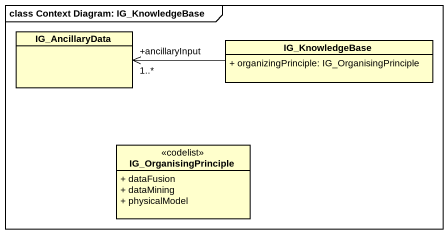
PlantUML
@startuml
mainframe class Context Diagram: IG_KnowledgeBase
hide circle
hide empty members
skinparam classAttributeIconSize 0
class IG_AncillaryData
class IG_KnowledgeBase {
  + organizingPrinciple: IG_OrganisingPrinciple
}
class IG_OrganisingPrinciple <<codelist>> {
  + dataFusion
  + dataMining
  + physicalModel
}
IG_AncillaryData "+ancillaryInput\n1..*" <-right- IG_KnowledgeBase
@enduml
